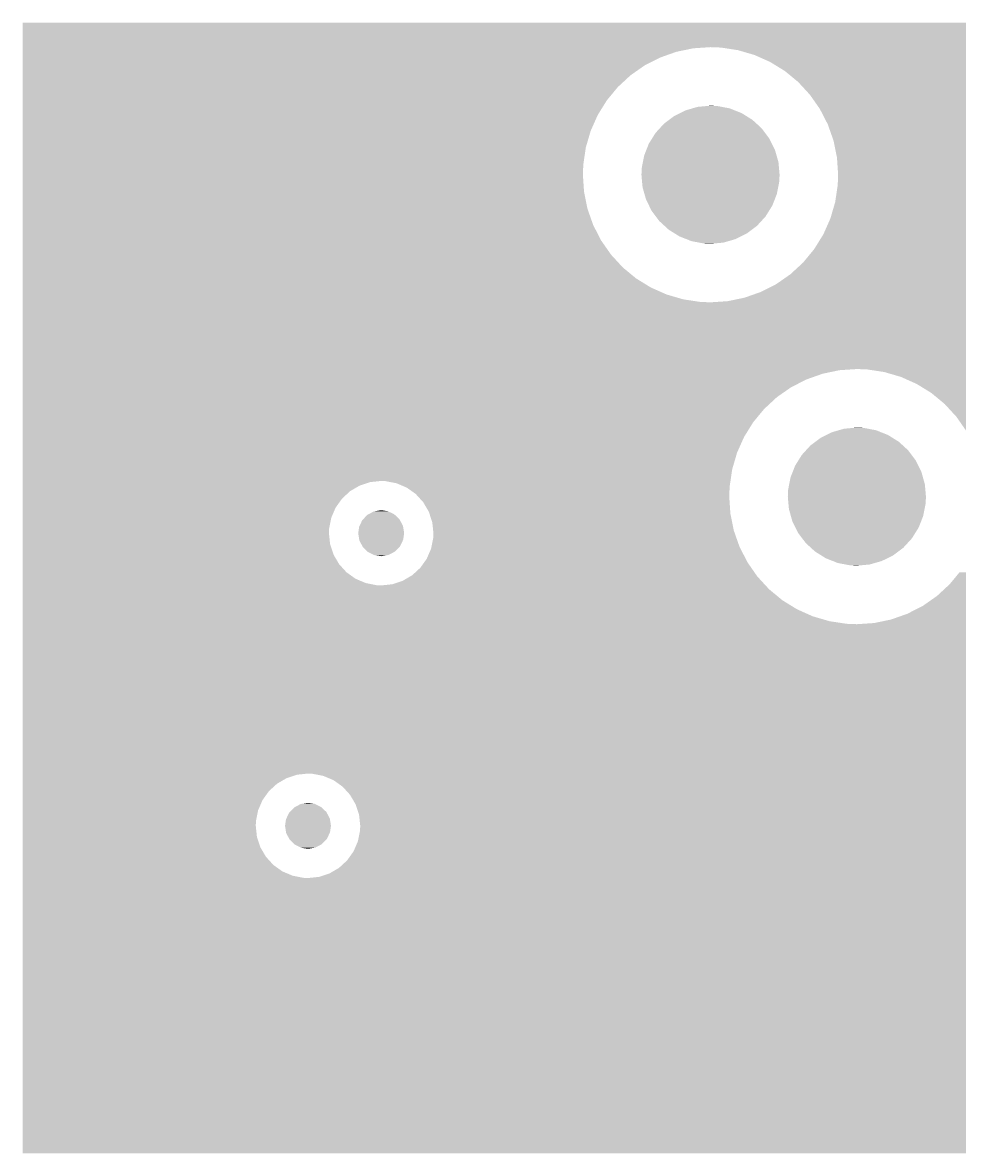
# Model space of a CAD drawing. Extents: x 295 to 953, y 10 to 290.
# Drawn here: x 685.38 to 701.64, y 247.86 to 267.46 of the extents above; entities that cross this region are included whole.
import ezdxf

# ---------------------------------------------------------------- set-up
doc = ezdxf.new("R2010")
doc.units = 0
doc.header["$LTSCALE"] = 5
doc.header["$MEASUREMENT"] = 0
doc.layers.add('FROMC1', color=7, linetype='CONTINUOUS')

msp = doc.modelspace()

# ---------------------------------------------------------------- linework, layer by layer
at = {"layer": 'FROMC1'}
for points in [[(685.38, 267.459), (685.38, 267.46), (711.288, 267.459), (711.287, 267.46)], [(685.38, 267.033), (685.38, 267.459), (711.288, 267.033), (711.288, 267.459)], [(685.38, 267.013), (685.38, 267.033), (697.018, 267.013), (697.318, 267.033)], [(685.38, 266.952), (685.38, 267.013), (696.725, 266.952), (697.018, 267.013)], [(685.38, 266.852), (685.38, 266.952), (696.442, 266.852), (696.725, 266.952)], [(697.496, 267.026), (697.318, 267.033), (711.288, 267.026), (711.288, 267.033)], [(697.792, 266.981), (697.496, 267.026), (711.288, 266.981), (711.288, 267.026)], [(698.08, 266.897), (697.792, 266.981), (711.288, 266.897), (711.288, 266.981)], [(685.38, 266.716), (685.38, 266.852), (696.175, 266.716), (696.442, 266.852)], [(698.354, 266.775), (698.08, 266.897), (711.288, 266.775), (711.288, 266.897)], [(698.609, 266.618), (698.354, 266.775), (711.288, 266.618), (711.288, 266.775)], [(685.38, 266.544), (685.38, 266.716), (695.929, 266.544), (696.175, 266.716)], [(685.38, 266.34), (685.38, 266.544), (695.709, 266.34), (695.929, 266.544)], [(698.84, 266.427), (698.609, 266.618), (711.288, 266.427), (711.288, 266.618)], [(685.38, 266.109), (685.38, 266.34), (695.518, 266.109), (695.709, 266.34)], [(699.043, 266.206), (698.84, 266.427), (711.288, 266.206), (711.288, 266.427)], [(699.215, 265.96), (699.043, 266.206), (711.288, 265.96), (711.288, 266.206)], [(685.38, 265.854), (685.38, 266.109), (695.36, 265.854), (695.518, 266.109)], [(696.886, 265.936), (697.003, 265.97), (697.735, 265.936), (697.651, 265.97)], [(697.003, 265.97), (697.098, 265.997), (697.651, 265.97), (697.51, 265.997)], [(697.098, 265.997), (697.256, 266.011), (697.51, 265.997), (697.434, 266.011)], [(697.256, 266.011), (697.318, 266.017), (697.434, 266.011), (697.318, 266.017)], [(699.352, 265.694), (699.215, 265.96), (711.288, 265.694), (711.288, 265.96)], [(685.38, 265.58), (685.38, 265.854), (695.238, 265.58), (695.36, 265.854)], [(696.512, 265.706), (696.601, 265.772), (698.116, 265.706), (698.043, 265.772)], [(696.601, 265.772), (696.688, 265.838), (698.043, 265.772), (697.937, 265.838)], [(696.688, 265.838), (696.791, 265.889), (697.937, 265.838), (697.856, 265.889)], [(696.791, 265.889), (696.886, 265.936), (697.856, 265.889), (697.735, 265.936)], [(685.38, 265.293), (685.38, 265.58), (695.154, 265.293), (695.238, 265.58)], [(696.363, 265.543), (696.436, 265.623), (698.266, 265.543), (698.206, 265.623)], [(696.436, 265.623), (696.512, 265.706), (698.206, 265.623), (698.116, 265.706)], [(699.452, 265.411), (699.352, 265.694), (711.288, 265.411), (711.288, 265.694)], [(696.205, 265.25), (696.246, 265.356), (698.436, 265.25), (698.383, 265.356)], [(696.246, 265.356), (696.303, 265.447), (698.383, 265.356), (698.338, 265.447)], [(696.303, 265.447), (696.363, 265.543), (698.338, 265.447), (698.266, 265.543)], [(699.512, 265.117), (699.452, 265.411), (711.288, 265.117), (711.288, 265.411)], [(685.38, 264.996), (685.38, 265.293), (695.11, 264.996), (695.154, 265.293)], [(696.166, 265.151), (696.205, 265.25), (698.464, 265.151), (698.436, 265.25)], [(685.38, 264.818), (685.38, 264.996), (695.103, 264.818), (695.11, 264.996)], [(696.124, 264.935), (696.144, 265.038), (698.506, 264.935), (698.496, 265.038)], [(696.144, 265.038), (696.166, 265.151), (698.496, 265.038), (698.464, 265.151)], [(699.532, 264.818), (699.512, 265.117), (711.288, 264.818), (711.288, 265.117)], [(685.38, 264.519), (685.38, 264.818), (695.123, 264.519), (695.103, 264.818)], [(696.119, 264.818), (696.124, 264.935), (698.516, 264.818), (698.506, 264.935)], [(696.129, 264.701), (696.119, 264.818), (698.511, 264.701), (698.516, 264.818)], [(699.525, 264.64), (699.532, 264.818), (711.288, 264.64), (711.288, 264.818)], [(696.139, 264.598), (696.129, 264.701), (698.491, 264.598), (698.511, 264.701)], [(696.171, 264.485), (696.139, 264.598), (698.469, 264.485), (698.491, 264.598)], [(699.481, 264.343), (699.525, 264.64), (711.288, 264.343), (711.288, 264.64)], [(685.38, 264.225), (685.38, 264.519), (695.183, 264.225), (695.123, 264.519)], [(696.199, 264.386), (696.171, 264.485), (698.431, 264.386), (698.469, 264.485)], [(696.252, 264.28), (696.199, 264.386), (698.389, 264.28), (698.431, 264.386)], [(685.38, 263.942), (685.38, 264.225), (695.283, 263.942), (695.183, 264.225)], [(696.297, 264.189), (696.252, 264.28), (698.332, 264.189), (698.389, 264.28)], [(696.369, 264.093), (696.297, 264.189), (698.272, 264.093), (698.332, 264.189)], [(699.397, 264.056), (699.481, 264.343), (711.288, 264.056), (711.288, 264.343)], [(696.43, 264.013), (696.369, 264.093), (698.199, 264.013), (698.272, 264.093)], [(696.52, 263.93), (696.43, 264.013), (698.123, 263.93), (698.199, 264.013)], [(699.275, 263.782), (699.397, 264.056), (711.288, 263.782), (711.288, 264.056)], [(685.38, 263.676), (685.38, 263.942), (695.42, 263.676), (695.283, 263.942)], [(696.592, 263.864), (696.52, 263.93), (698.035, 263.864), (698.123, 263.93)], [(696.698, 263.798), (696.592, 263.864), (697.947, 263.798), (698.035, 263.864)], [(696.779, 263.747), (696.698, 263.798), (697.845, 263.747), (697.947, 263.798)], [(699.117, 263.527), (699.275, 263.782), (711.288, 263.527), (711.288, 263.782)], [(685.38, 263.43), (685.38, 263.676), (695.592, 263.43), (695.42, 263.676)], [(696.9, 263.7), (696.779, 263.747), (697.749, 263.7), (697.845, 263.747)], [(696.984, 263.666), (696.9, 263.7), (697.632, 263.666), (697.749, 263.7)], [(697.125, 263.639), (696.984, 263.666), (697.537, 263.639), (697.632, 263.666)], [(697.201, 263.625), (697.125, 263.639), (697.379, 263.625), (697.537, 263.639)], [(697.318, 263.619), (697.201, 263.625), (697.318, 263.619), (697.379, 263.625)], [(685.38, 263.209), (685.38, 263.43), (695.795, 263.209), (695.592, 263.43)], [(698.926, 263.295), (699.117, 263.527), (711.288, 263.295), (711.288, 263.527)], [(685.38, 263.018), (685.38, 263.209), (696.026, 263.018), (695.795, 263.209)], [(698.706, 263.092), (698.926, 263.295), (711.288, 263.092), (711.288, 263.295)], [(685.38, 262.861), (685.38, 263.018), (696.281, 262.861), (696.026, 263.018)], [(698.46, 262.92), (698.706, 263.092), (711.288, 262.92), (711.288, 263.092)], [(685.38, 262.739), (685.38, 262.861), (696.555, 262.739), (696.281, 262.861)], [(698.193, 262.784), (698.46, 262.92), (711.288, 262.784), (711.288, 262.92)], [(685.38, 262.655), (685.38, 262.739), (696.843, 262.655), (696.555, 262.739)], [(685.38, 262.61), (685.38, 262.655), (697.139, 262.61), (696.843, 262.655)], [(685.38, 262.603), (685.38, 262.61), (697.318, 262.603), (697.139, 262.61)], [(697.318, 262.603), (697.617, 262.623), (711.288, 262.603), (711.288, 262.623)], [(697.617, 262.623), (697.91, 262.684), (711.288, 262.623), (711.288, 262.684)], [(697.91, 262.684), (698.193, 262.784), (711.288, 262.684), (711.288, 262.784)], [(685.38, 261.445), (685.38, 262.603), (711.288, 261.445), (711.288, 262.603)], [(685.38, 261.425), (685.38, 261.445), (699.558, 261.425), (699.858, 261.445)], [(700.036, 261.438), (699.858, 261.445), (711.288, 261.438), (711.288, 261.445)], [(700.332, 261.393), (700.036, 261.438), (711.288, 261.393), (711.288, 261.438)], [(685.38, 261.364), (685.38, 261.425), (699.265, 261.364), (699.558, 261.425)], [(685.38, 261.264), (685.38, 261.364), (698.982, 261.264), (699.265, 261.364)], [(685.38, 261.128), (685.38, 261.264), (698.715, 261.128), (698.982, 261.264)], [(700.62, 261.309), (700.332, 261.393), (711.288, 261.309), (711.288, 261.393)], [(700.894, 261.187), (700.62, 261.309), (711.288, 261.187), (711.288, 261.309)], [(685.38, 260.956), (685.38, 261.128), (698.469, 260.956), (698.715, 261.128)], [(701.149, 261.03), (700.894, 261.187), (711.288, 261.03), (711.288, 261.187)], [(685.38, 260.752), (685.38, 260.956), (698.249, 260.752), (698.469, 260.956)], [(701.38, 260.839), (701.149, 261.03), (711.288, 260.839), (711.288, 261.03)], [(685.38, 260.521), (685.38, 260.752), (698.058, 260.521), (698.249, 260.752)], [(701.583, 260.618), (701.38, 260.839), (711.288, 260.618), (711.288, 260.839)], [(685.38, 260.266), (685.38, 260.521), (697.9, 260.266), (698.058, 260.521)], [(701.755, 260.372), (701.583, 260.618), (711.288, 260.372), (711.288, 260.618)], [(685.38, 259.992), (685.38, 260.266), (697.778, 259.992), (697.9, 260.266)], [(699.228, 260.25), (699.331, 260.301), (700.477, 260.25), (700.396, 260.301)], [(699.331, 260.301), (699.426, 260.348), (700.396, 260.301), (700.275, 260.348)], [(699.426, 260.348), (699.543, 260.382), (700.275, 260.348), (700.191, 260.382)], [(699.543, 260.382), (699.638, 260.409), (700.191, 260.382), (700.05, 260.409)], [(699.638, 260.409), (699.796, 260.423), (700.05, 260.409), (699.974, 260.423)], [(699.796, 260.423), (699.858, 260.429), (699.974, 260.423), (699.858, 260.429)], [(698.976, 260.035), (699.052, 260.118), (700.746, 260.035), (700.656, 260.118)], [(699.052, 260.118), (699.141, 260.184), (700.656, 260.118), (700.583, 260.184)], [(699.141, 260.184), (699.228, 260.25), (700.583, 260.184), (700.477, 260.25)], [(685.38, 259.705), (685.38, 259.992), (697.694, 259.705), (697.778, 259.992)], [(698.843, 259.859), (698.903, 259.955), (700.878, 259.859), (700.806, 259.955)], [(698.903, 259.955), (698.976, 260.035), (700.806, 259.955), (700.746, 260.035)], [(685.38, 259.502), (685.38, 259.705), (697.664, 259.502), (697.694, 259.705)], [(698.745, 259.662), (698.786, 259.768), (700.976, 259.662), (700.923, 259.768)], [(698.786, 259.768), (698.843, 259.859), (700.923, 259.768), (700.878, 259.859)], [(685.38, 259.482), (685.38, 259.502), (691.412, 259.482), (691.603, 259.502)], [(685.38, 259.422), (685.38, 259.482), (691.23, 259.422), (691.412, 259.482)], [(691.682, 259.498), (691.603, 259.502), (697.663, 259.498), (697.664, 259.502)], [(691.871, 259.461), (691.682, 259.498), (697.658, 259.461), (697.663, 259.498)], [(698.684, 259.45), (698.706, 259.563), (701.036, 259.45), (701.004, 259.563)], [(698.706, 259.563), (698.745, 259.662), (701.004, 259.563), (700.976, 259.662)], [(685.38, 259.325), (685.38, 259.422), (691.064, 259.325), (691.23, 259.422)], [(685.38, 259.195), (685.38, 259.325), (690.923, 259.195), (691.064, 259.325)], [(691.994, 259.408), (691.871, 259.461), (697.65, 259.408), (697.658, 259.461)], [(692.047, 259.386), (691.994, 259.408), (697.649, 259.386), (697.65, 259.408)], [(692.203, 259.275), (692.047, 259.386), (697.644, 259.275), (697.649, 259.386)], [(692.244, 259.23), (692.203, 259.275), (697.643, 259.23), (697.644, 259.275)], [(698.659, 259.23), (698.664, 259.347), (701.056, 259.23), (701.046, 259.347)], [(698.664, 259.347), (698.684, 259.45), (701.046, 259.347), (701.036, 259.45)], [(685.38, 259.039), (685.38, 259.195), (690.812, 259.039), (690.923, 259.195)], [(692.332, 259.133), (692.244, 259.23), (697.649, 259.133), (697.643, 259.23)], [(692.429, 258.968), (692.332, 259.133), (697.66, 258.968), (697.649, 259.133)], [(698.669, 259.113), (698.659, 259.23), (701.051, 259.113), (701.056, 259.23)], [(698.679, 259.01), (698.669, 259.113), (701.031, 259.01), (701.051, 259.113)], [(685.38, 258.863), (685.38, 259.039), (690.736, 258.863), (690.812, 259.039)], [(691.285, 258.833), (691.365, 258.915), (691.923, 258.833), (691.838, 258.915)], [(691.365, 258.915), (691.377, 258.921), (691.838, 258.915), (691.832, 258.921)], [(691.377, 258.921), (691.477, 258.974), (691.832, 258.921), (691.724, 258.974)], [(691.477, 258.974), (691.497, 258.977), (691.724, 258.974), (691.718, 258.977)], [(691.497, 258.977), (691.603, 258.994), (691.718, 258.977), (691.603, 258.994)], [(692.441, 258.931), (692.429, 258.968), (697.663, 258.931), (697.66, 258.968)], [(692.489, 258.786), (692.441, 258.931), (697.693, 258.786), (697.663, 258.931)], [(698.711, 258.897), (698.679, 259.01), (701.009, 258.897), (701.031, 259.01)], [(698.739, 258.798), (698.711, 258.897), (700.971, 258.798), (701.009, 258.897)], [(685.38, 258.675), (685.38, 258.863), (690.699, 258.675), (690.736, 258.863)], [(691.204, 258.595), (691.221, 258.71), (692.001, 258.595), (691.983, 258.71)], [(691.221, 258.71), (691.226, 258.72), (691.983, 258.71), (691.981, 258.72)], [(691.226, 258.72), (691.276, 258.824), (691.981, 258.72), (691.927, 258.824)], [(691.276, 258.824), (691.285, 258.833), (691.927, 258.824), (691.923, 258.833)], [(692.505, 258.637), (692.489, 258.786), (697.723, 258.637), (697.693, 258.786)], [(698.792, 258.692), (698.739, 258.798), (700.929, 258.692), (700.971, 258.798)], [(698.837, 258.601), (698.792, 258.692), (700.872, 258.601), (700.929, 258.692)], [(685.38, 258.595), (685.38, 258.675), (690.696, 258.595), (690.699, 258.675)], [(685.38, 258.404), (685.38, 258.595), (690.716, 258.404), (690.696, 258.595)], [(691.222, 258.48), (691.204, 258.595), (691.984, 258.48), (692.001, 258.595)], [(692.474, 258.354), (692.506, 258.515), (697.823, 258.354), (697.766, 258.515)], [(692.509, 258.595), (692.505, 258.637), (697.738, 258.595), (697.723, 258.637)], [(692.506, 258.515), (692.509, 258.595), (697.766, 258.515), (697.738, 258.595)], [(698.909, 258.505), (698.837, 258.601), (700.812, 258.505), (700.872, 258.601)], [(698.97, 258.425), (698.909, 258.505), (700.739, 258.425), (700.812, 258.505)], [(685.38, 258.222), (685.38, 258.404), (690.776, 258.222), (690.716, 258.404)], [(691.224, 258.47), (691.222, 258.48), (691.979, 258.47), (691.984, 258.48)], [(691.278, 258.366), (691.224, 258.47), (691.929, 258.366), (691.979, 258.47)], [(691.282, 258.357), (691.278, 258.366), (691.92, 258.357), (691.929, 258.366)], [(691.367, 258.275), (691.282, 258.357), (691.84, 258.275), (691.92, 258.357)], [(692.393, 258.151), (692.469, 258.327), (697.928, 258.151), (697.837, 258.327)], [(692.469, 258.327), (692.474, 258.354), (697.837, 258.327), (697.823, 258.354)], [(699.06, 258.342), (698.97, 258.425), (700.663, 258.342), (700.739, 258.425)], [(699.132, 258.276), (699.06, 258.342), (700.575, 258.276), (700.663, 258.342)], [(685.38, 258.057), (685.38, 258.222), (690.873, 258.057), (690.776, 258.222)], [(691.373, 258.269), (691.367, 258.275), (691.828, 258.269), (691.84, 258.275)], [(691.481, 258.216), (691.373, 258.269), (691.728, 258.216), (691.828, 258.269)], [(691.488, 258.213), (691.481, 258.216), (691.708, 258.213), (691.728, 258.216)], [(691.603, 258.196), (691.488, 258.213), (691.603, 258.196), (691.708, 258.213)], [(692.348, 258.088), (692.393, 258.151), (697.96, 258.088), (697.928, 258.151)], [(699.238, 258.21), (699.132, 258.276), (700.487, 258.21), (700.575, 258.276)], [(699.319, 258.159), (699.238, 258.21), (700.385, 258.159), (700.487, 258.21)], [(699.44, 258.112), (699.319, 258.159), (700.289, 258.112), (700.385, 258.159)], [(699.524, 258.078), (699.44, 258.112), (700.172, 258.078), (700.289, 258.112)], [(685.38, 257.915), (685.38, 258.057), (691.002, 257.915), (690.873, 258.057)], [(685.38, 257.804), (685.38, 257.915), (691.158, 257.804), (691.002, 257.915)], [(692.141, 257.865), (692.282, 257.995), (698.115, 257.865), (698.025, 257.995)], [(692.282, 257.995), (692.348, 258.088), (698.025, 257.995), (697.96, 258.088)], [(699.665, 258.051), (699.524, 258.078), (700.077, 258.051), (700.172, 258.078)], [(699.741, 258.037), (699.665, 258.051), (699.919, 258.037), (700.077, 258.051)], [(699.858, 258.031), (699.741, 258.037), (699.858, 258.031), (699.919, 258.037)], [(701.546, 257.804), (701.638, 257.915), (704.493, 257.804), (704.337, 257.915)], [(685.38, 257.729), (685.38, 257.804), (691.335, 257.729), (691.158, 257.804)], [(685.38, 257.692), (685.38, 257.729), (691.523, 257.692), (691.335, 257.729)], [(691.603, 257.688), (691.793, 257.708), (698.273, 257.688), (698.255, 257.708)], [(691.793, 257.708), (691.975, 257.768), (698.255, 257.708), (698.199, 257.768)], [(691.975, 257.768), (692.101, 257.842), (698.199, 257.768), (698.132, 257.842)], [(692.101, 257.842), (692.141, 257.865), (698.132, 257.842), (698.115, 257.865)], [(701.449, 257.692), (701.466, 257.707), (704.858, 257.692), (704.778, 257.707)], [(701.466, 257.707), (701.484, 257.729), (704.778, 257.707), (704.67, 257.729)], [(701.484, 257.729), (701.546, 257.804), (704.67, 257.729), (704.493, 257.804)], [(685.38, 257.688), (685.38, 257.692), (691.603, 257.688), (691.523, 257.692)], [(685.38, 257.621), (685.38, 257.688), (698.335, 257.621), (698.273, 257.688)], [(685.38, 257.43), (685.38, 257.621), (698.566, 257.43), (698.335, 257.621)], [(701.246, 257.504), (701.445, 257.688), (711.288, 257.504), (711.288, 257.688)], [(701.445, 257.688), (701.449, 257.692), (704.938, 257.688), (704.858, 257.692)], [(685.38, 257.273), (685.38, 257.43), (698.821, 257.273), (698.566, 257.43)], [(700.733, 257.196), (701, 257.332), (711.288, 257.196), (711.288, 257.332)], [(701, 257.332), (701.246, 257.504), (711.288, 257.332), (711.288, 257.504)], [(685.38, 257.151), (685.38, 257.273), (699.095, 257.151), (698.821, 257.273)], [(685.38, 257.067), (685.38, 257.151), (699.383, 257.067), (699.095, 257.151)], [(700.45, 257.096), (700.733, 257.196), (711.288, 257.096), (711.288, 257.196)], [(685.38, 257.022), (685.38, 257.067), (699.679, 257.022), (699.383, 257.067)], [(685.38, 257.015), (685.38, 257.022), (699.858, 257.015), (699.679, 257.022)], [(685.38, 254.422), (685.38, 257.015), (711.288, 254.422), (711.288, 257.015)], [(699.858, 257.015), (700.157, 257.035), (711.288, 257.015), (711.288, 257.035)], [(700.157, 257.035), (700.45, 257.096), (711.288, 257.035), (711.288, 257.096)], [(685.38, 254.402), (685.38, 254.422), (690.142, 254.402), (690.333, 254.422)], [(685.38, 254.342), (685.38, 254.402), (689.96, 254.342), (690.142, 254.402)], [(690.412, 254.418), (690.333, 254.422), (711.288, 254.418), (711.288, 254.422)], [(690.601, 254.381), (690.412, 254.418), (711.288, 254.381), (711.288, 254.418)], [(690.777, 254.306), (690.601, 254.381), (711.288, 254.306), (711.288, 254.381)], [(685.38, 254.245), (685.38, 254.342), (689.794, 254.245), (689.96, 254.342)], [(685.38, 254.115), (685.38, 254.245), (689.653, 254.115), (689.794, 254.245)], [(690.933, 254.195), (690.777, 254.306), (711.288, 254.195), (711.288, 254.306)], [(691.062, 254.053), (690.933, 254.195), (711.288, 254.053), (711.288, 254.195)], [(685.38, 253.959), (685.38, 254.115), (689.542, 253.959), (689.653, 254.115)], [(691.159, 253.888), (691.062, 254.053), (711.288, 253.888), (711.288, 254.053)], [(685.38, 253.783), (685.38, 253.959), (689.466, 253.783), (689.542, 253.959)], [(690.015, 253.753), (690.095, 253.835), (690.653, 253.753), (690.568, 253.835)], [(690.095, 253.835), (690.107, 253.841), (690.568, 253.835), (690.562, 253.841)], [(690.107, 253.841), (690.207, 253.894), (690.562, 253.841), (690.454, 253.894)], [(690.207, 253.894), (690.227, 253.897), (690.454, 253.894), (690.448, 253.897)], [(690.227, 253.897), (690.333, 253.914), (690.448, 253.897), (690.333, 253.914)], [(691.219, 253.706), (691.159, 253.888), (711.288, 253.706), (711.288, 253.888)], [(685.38, 253.595), (685.38, 253.783), (689.429, 253.595), (689.466, 253.783)], [(685.38, 253.515), (685.38, 253.595), (689.426, 253.515), (689.429, 253.595)], [(689.934, 253.515), (689.951, 253.63), (690.731, 253.515), (690.713, 253.63)], [(689.951, 253.63), (689.956, 253.64), (690.713, 253.63), (690.711, 253.64)], [(689.956, 253.64), (690.006, 253.744), (690.711, 253.64), (690.657, 253.744)], [(690.006, 253.744), (690.015, 253.753), (690.657, 253.744), (690.653, 253.753)], [(691.239, 253.515), (691.219, 253.706), (711.288, 253.515), (711.288, 253.706)], [(685.38, 253.324), (685.38, 253.515), (689.446, 253.324), (689.426, 253.515)], [(689.952, 253.4), (689.934, 253.515), (690.714, 253.4), (690.731, 253.515)], [(689.954, 253.39), (689.952, 253.4), (690.709, 253.39), (690.714, 253.4)], [(691.199, 253.247), (691.236, 253.435), (711.288, 253.247), (711.288, 253.435)], [(691.236, 253.435), (691.239, 253.515), (711.288, 253.435), (711.288, 253.515)], [(685.38, 253.142), (685.38, 253.324), (689.506, 253.142), (689.446, 253.324)], [(690.008, 253.286), (689.954, 253.39), (690.659, 253.286), (690.709, 253.39)], [(690.012, 253.277), (690.008, 253.286), (690.65, 253.277), (690.659, 253.286)], [(690.097, 253.195), (690.012, 253.277), (690.57, 253.195), (690.65, 253.277)], [(691.123, 253.071), (691.199, 253.247), (711.288, 253.071), (711.288, 253.247)], [(685.38, 252.977), (685.38, 253.142), (689.603, 252.977), (689.506, 253.142)], [(690.103, 253.189), (690.097, 253.195), (690.558, 253.189), (690.57, 253.195)], [(690.211, 253.136), (690.103, 253.189), (690.458, 253.136), (690.558, 253.189)], [(690.218, 253.133), (690.211, 253.136), (690.438, 253.133), (690.458, 253.136)], [(690.333, 253.116), (690.218, 253.133), (690.333, 253.116), (690.438, 253.133)], [(691.012, 252.915), (691.123, 253.071), (711.288, 252.915), (711.288, 253.071)], [(685.38, 252.835), (685.38, 252.977), (689.732, 252.835), (689.603, 252.977)], [(685.38, 252.724), (685.38, 252.835), (689.888, 252.724), (689.732, 252.835)], [(690.871, 252.785), (691.012, 252.915), (711.288, 252.785), (711.288, 252.915)], [(685.38, 252.649), (685.38, 252.724), (690.065, 252.649), (689.888, 252.724)], [(685.38, 252.612), (685.38, 252.649), (690.253, 252.612), (690.065, 252.649)], [(685.38, 252.608), (685.38, 252.612), (690.333, 252.608), (690.253, 252.612)], [(690.333, 252.608), (690.523, 252.628), (711.288, 252.608), (711.288, 252.628)], [(690.523, 252.628), (690.705, 252.688), (711.288, 252.628), (711.288, 252.688)], [(690.705, 252.688), (690.871, 252.785), (711.288, 252.688), (711.288, 252.785)], [(685.38, 250.34), (685.38, 252.608), (711.288, 250.34), (711.288, 252.608)], [(685.38, 250.114), (685.38, 250.34), (711.308, 250.114), (711.288, 250.34)], [(685.38, 249.895), (685.38, 250.114), (711.368, 249.895), (711.308, 250.114)], [(685.38, 249.856), (685.38, 249.895), (711.383, 249.856), (711.368, 249.895)], [(685.38, 248.957), (685.38, 249.856), (711.754, 248.957), (711.383, 249.856)], [(685.38, 248.755), (685.38, 248.957), (711.859, 248.755), (711.754, 248.957)], [(685.38, 248.576), (685.38, 248.755), (711.998, 248.576), (711.859, 248.755)], [(685.38, 248.424), (685.38, 248.576), (712.167, 248.424), (711.998, 248.576)], [(685.38, 248.305), (685.38, 248.424), (712.36, 248.305), (712.167, 248.424)], [(685.38, 248.267), (685.38, 248.305), (712.444, 248.267), (712.36, 248.305)], [(685.38, 247.896), (685.38, 248.267), (713.343, 247.896), (712.444, 248.267)], [(685.38, 247.828), (685.38, 247.896), (713.56, 247.828), (713.343, 247.896)]]:
    msp.add_solid(points, dxfattribs=at)

doc.saveas('drawing.dxf')
